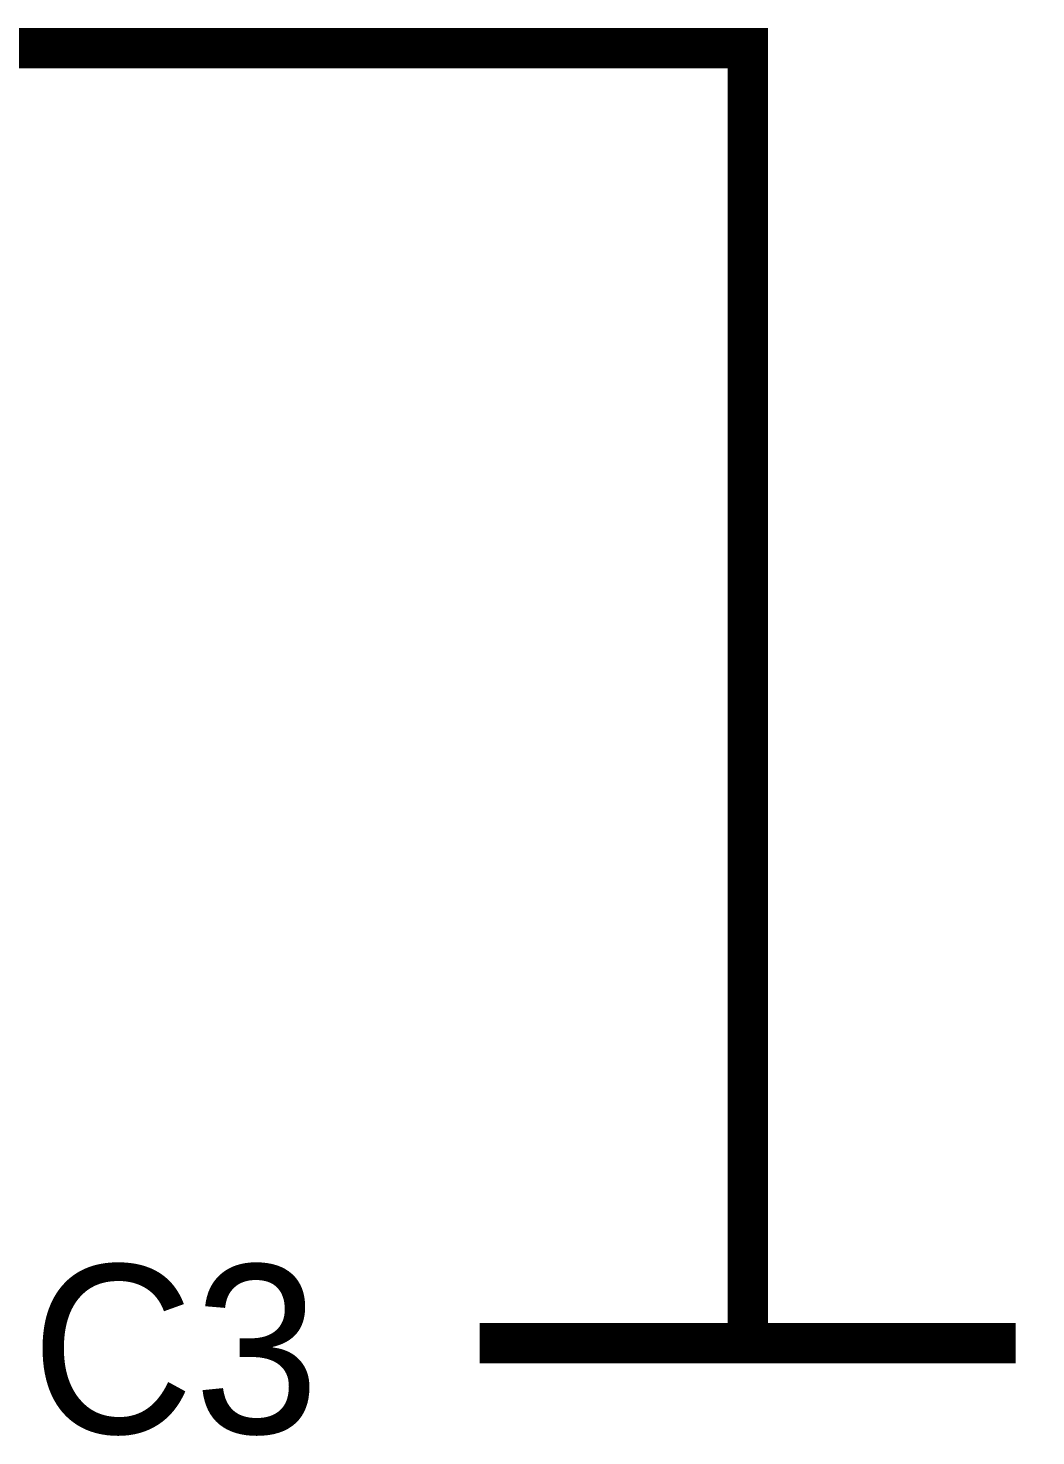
# Model space of a CAD drawing. Header units: inches. Extents: x 0 to 22.3, y 0 to 15.7.
# Drawn here: x 16.0894 to 16.3852, y 13.5918 to 14.0051 of the extents above; entities that cross this region are included whole.
import ezdxf

# ---------------------------------------------------------------- set-up
doc = ezdxf.new("R2010")
doc.units = ezdxf.units.IN
doc.header["$MEASUREMENT"] = 0
doc.layers.add('Sheet', color=255, linetype='Continuous')

msp = doc.modelspace()

# ---------------------------------------------------------------- linework, layer by layer
at = {"layer": 'Sheet'}
for points in [[(16.30064, 13.69949, 0.0118, 0.0118, 0), (16.30064, 13.99917, 0.0118, 0.0118, 0), (16.00006, 13.99917, 0.0118, 0.0118, 0)], [(16.30064, 13.62081, 0.0118, 0.0118, 0), (16.30064, 13.69949, 0.0118, 0.0118, 0)], [(16.30064, 13.63849, 0.0118, 0.0118, 0), (16.30064, 13.61904, 0.0118, 0.0118, 0)], [(16.37933, 13.61904, 0.0118, 0.0118, 0), (16.22196, 13.61904, 0.0118, 0.0118, 0)]]:
    msp.add_lwpolyline(points, format="xyseb", dxfattribs=at)

# ---------------------------------------------------------------- texts
msp.add_text('C3', height=0.049505, dxfattribs=at).set_placement((16.09023, 13.59252))

doc.saveas('drawing.dxf')
